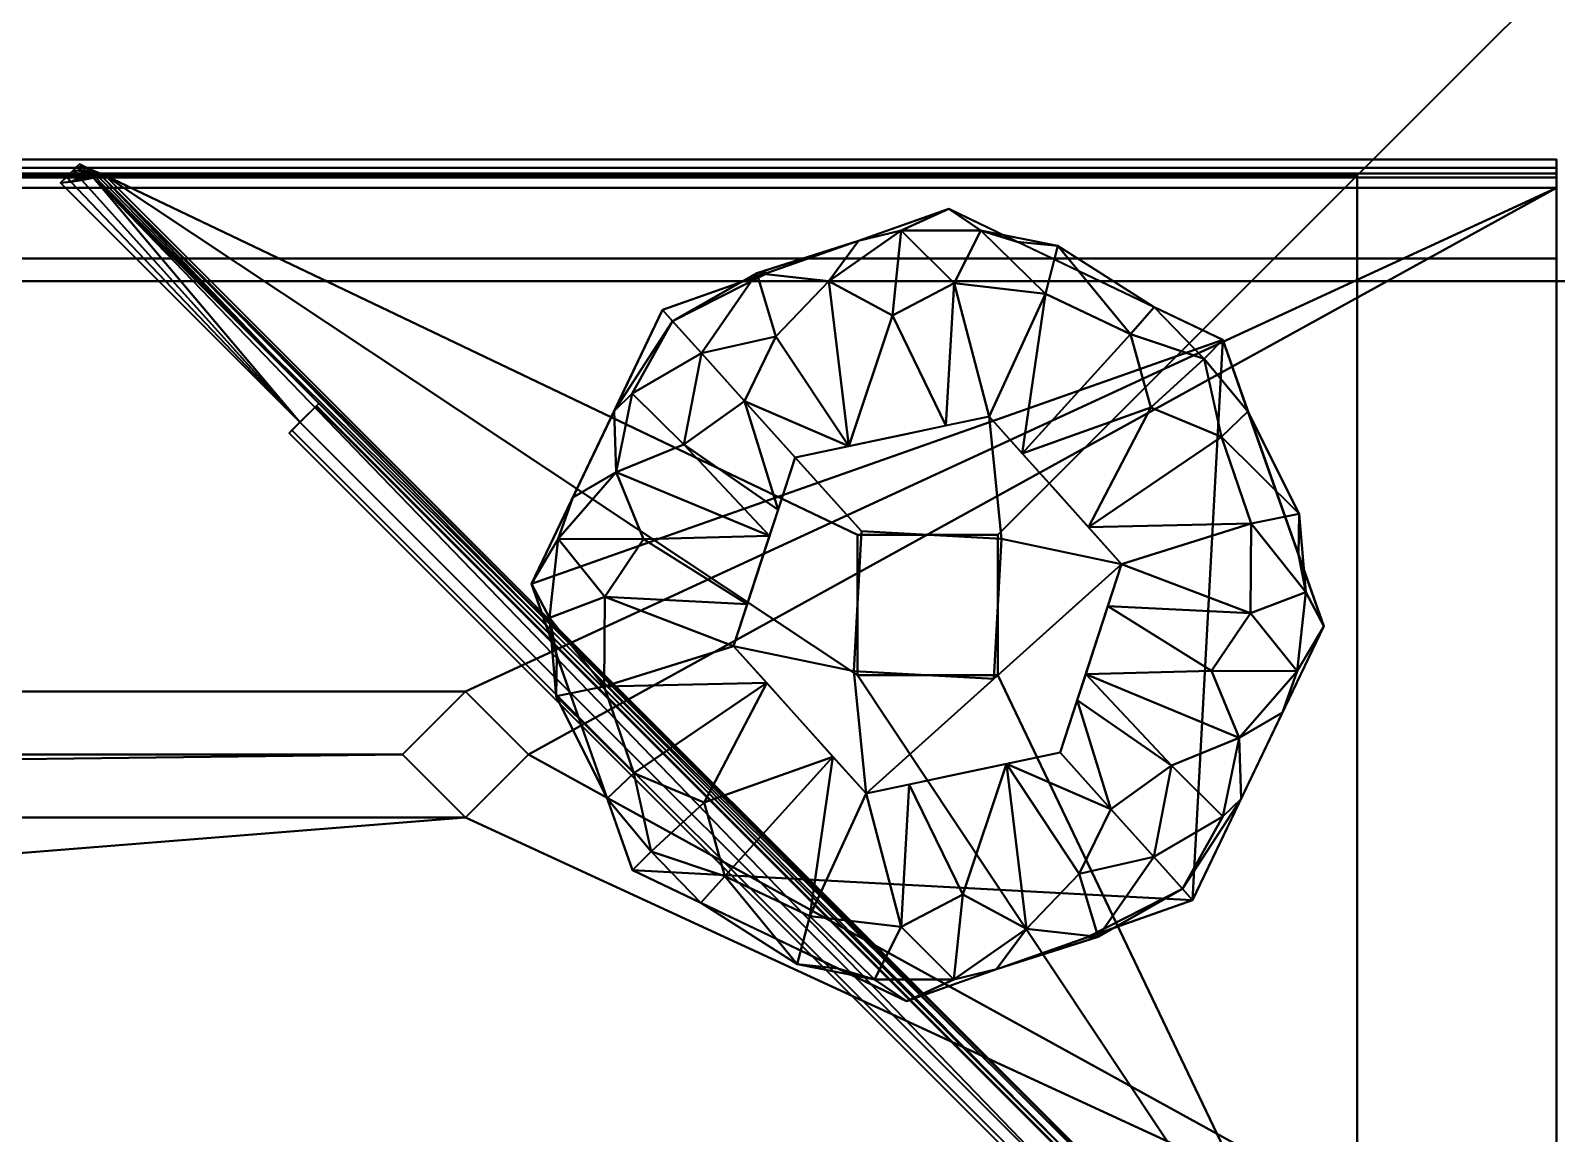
# Model space of a CAD drawing. Header units: millimetres. Extents: x -1250 to 1275, y -353 to 400.
# Drawn here: x 1118.1 to 1195, y 87 to 142.6 of the extents above; entities that cross this region are included whole.
import ezdxf

# ---------------------------------------------------------------- set-up
doc = ezdxf.new("R2010")
doc.units = ezdxf.units.MM
doc.layers.add('I-FURN', color=7, linetype='Continuous', lineweight=40)

# ---------------------------------------------------------------- blocks, each defined once
blk = doc.blocks.new('FamilyGeomCombination_196631-Vista 1')
at = {"layer": 'I-FURN', "color": 33, "true_color": 0xb7a087}
mesh = blk.add_polyface(dxfattribs=at)
corners = [(-310, 400, 1025), (-310, 130, 1025), (1275, 130, 1025), (1275, 400, 1025)]
mesh.append_faces([[corners[k] for k in face] for face in [(2, 3, 0, 1)]], dxfattribs={"color": 33})
mesh = blk.add_polyface(dxfattribs=at)
corners = [(1275, 130, 1000), (-310, 130, 1000), (-310, 375, 1000), (1275, 375, 1000)]
mesh.append_faces([[corners[k] for k in face] for face in [(3, 0, 1, 2)]], dxfattribs={"color": 33})
mesh = blk.add_polyface(dxfattribs=at)
corners = [(1275, 130, 1025), (-310, 130, 1025), (-310, 130, 1000), (1275, 130, 1000)]
mesh.append_faces([[corners[k] for k in face] for face in [(0, 1, 2, 3)]], dxfattribs={"color": 33})
blk = doc.blocks.new('Modulo 3 gavetas - Modulo 3 gavetas-207761-Vista 1')
at = {"layer": 'I-FURN', "color": 7, "true_color": 0xf5f5f3}
mesh = blk.add_polyface(dxfattribs=at)
corners = [(-190, -636.751, 700.389), (190, -636.751, 700.389), (190, -151.423, 700.389), (175, -151.423, 700.389), (175, -621.751, 700.389), (-175, -621.751, 700.389), (-175, -151.423, 700.389), (-190, -151.423, 700.389)]
mesh.append_faces([[corners[k] for k in face] for face in [(4, 1, 2, 3)]], dxfattribs={"vtx0": -1, "color": 7})
mesh.append_faces([[corners[k] for k in face] for face in [(7, 0, 5, 6)]], dxfattribs={"vtx1": -1, "color": 7})
mesh.append_faces([[corners[k] for k in face] for face in [(4, 5, 0, 1)]], dxfattribs={"vtx1": -1, "vtx3": -1, "color": 7})
mesh = blk.add_polyface(dxfattribs=at)
corners = [(-190, -636.751, 20), (-190, -151.423, 20), (-175, -151.423, 20), (-175, -621.751, 20), (175, -621.751, 20), (175, -151.423, 20), (190, -151.423, 20), (190, -636.751, 20)]
mesh.append_faces([[corners[k] for k in face] for face in [(0, 3, 4, 7)]], dxfattribs={"vtx0": -1, "vtx2": -1, "color": 7})
mesh.append_faces([[corners[k] for k in face] for face in [(1, 2, 3, 0)]], dxfattribs={"vtx2": -1, "color": 7})
mesh.append_faces([[corners[k] for k in face] for face in [(4, 5, 6, 7)]], dxfattribs={"vtx3": -1, "color": 7})
mesh = blk.add_polyface(dxfattribs=at)
corners = [(-175, -621.751, 700.389), (-175, -621.751, 20), (-175, -151.423, 20), (-175, -151.423, 700.389)]
mesh.append_faces([[corners[k] for k in face] for face in [(2, 3, 0, 1)]], dxfattribs={"color": 7})
mesh = blk.add_polyface(dxfattribs=at)
corners = [(-174.618, -556.372, 19.372), (-162.548, -568.443, 19.372), (-162.144, -568.039, 20.228), (-162.002, -567.897, 21.237), (-121.145, -608.753, 21.237), (-121.287, -608.895, 20.228), (-121.691, -609.299, 19.372), (-109.621, -621.37, 19.372), (-110.138, -621.418, 19.044), (-110.694, -621.506, 18.801), (-111.278, -621.622, 18.651), (-111.876, -621.751, 18.6), (-175, -558.627, 18.6), (-174.87, -558.029, 18.651), (-174.755, -557.445, 18.801), (-174.667, -556.889, 19.044)]
mesh.append_faces([[corners[k] for k in face] for face in [(5, 2, 3, 4), (12, 10, 11)]], dxfattribs={"vtx0": -1, "color": 7})
mesh.append_faces([[corners[k] for k in face] for face in [(9, 6, 8), (15, 1, 14)]], dxfattribs={"vtx0": -1, "vtx1": -1, "color": 7})
mesh.append_faces([[corners[k] for k in face] for face in [(1, 6, 10), (13, 1, 10)]], dxfattribs={"vtx0": -1, "vtx1": -1, "vtx2": -1, "color": 7})
mesh.append_faces([[corners[k] for k in face] for face in [(6, 1, 2, 5), (10, 12, 13)]], dxfattribs={"vtx0": -1, "vtx2": -1, "color": 7})
mesh.append_faces([[corners[k] for k in face] for face in [(13, 14, 1), (9, 10, 6)]], dxfattribs={"vtx1": -1, "vtx2": -1, "color": 7})
mesh.append_faces([[corners[k] for k in face] for face in [(6, 7, 8), (15, 0, 1)]], dxfattribs={"vtx2": -1, "color": 7})
mesh = blk.add_polyface(dxfattribs=at)
corners = [(-175, -558.627, 20.5), (-111.876, -621.751, 20.5), (-111.54, -621.884, 20.514), (-111.208, -622.02, 20.556), (-110.884, -622.164, 20.624), (-110.571, -622.32, 20.716), (-122.641, -610.249, 20.716), (-122.529, -610.136, 20.955), (-122.489, -610.097, 21.237), (-163.346, -569.24, 21.237), (-163.385, -569.28, 20.955), (-163.498, -569.393, 20.716), (-175.568, -557.322, 20.716), (-175.413, -557.635, 20.624), (-175.269, -557.96, 20.556), (-175.133, -558.292, 20.514)]
mesh.append_faces([[corners[k] for k in face] for face in [(4, 6, 3), (14, 11, 13)]], dxfattribs={"vtx0": -1, "vtx1": -1, "color": 7})
mesh.append_faces([[corners[k] for k in face] for face in [(6, 11, 2), (2, 11, 15)]], dxfattribs={"vtx0": -1, "vtx1": -1, "vtx2": -1, "color": 7})
mesh.append_faces([[corners[k] for k in face] for face in [(11, 14, 15), (6, 2, 3)]], dxfattribs={"vtx0": -1, "vtx2": -1, "color": 7})
mesh.append_faces([[corners[k] for k in face] for face in [(9, 10, 7, 8), (1, 2, 0)]], dxfattribs={"vtx1": -1, "color": 7})
mesh.append_faces([[corners[k] for k in face] for face in [(15, 0, 2)]], dxfattribs={"vtx1": -1, "vtx2": -1, "color": 7})
mesh.append_faces([[corners[k] for k in face] for face in [(10, 11, 6, 7)]], dxfattribs={"vtx1": -1, "vtx3": -1, "color": 7})
mesh.append_faces([[corners[k] for k in face] for face in [(11, 12, 13), (4, 5, 6)]], dxfattribs={"vtx2": -1, "color": 7})
mesh = blk.add_polyface(dxfattribs=at)
corners = [(-175, -621.751, 20.5), (-111.876, -621.751, 20.5), (-175, -558.627, 20.5), (-149.799, -596.55, 20.5), (-149.799, -603.621, 20.5), (-156.87, -603.621, 20.5), (-156.87, -596.55, 20.5)]
mesh.append_faces([[corners[k] for k in face] for face in [(3, 2, 6)]], dxfattribs={"vtx0": -1, "vtx1": -1, "color": 7})
mesh.append_faces([[corners[k] for k in face] for face in [(1, 3, 4), (0, 5, 6, 2)]], dxfattribs={"vtx0": -1, "vtx2": -1, "color": 7})
mesh.append_faces([[corners[k] for k in face] for face in [(1, 2, 3)]], dxfattribs={"vtx1": -1, "vtx2": -1, "color": 7})
mesh.append_faces([[corners[k] for k in face] for face in [(0, 1, 4, 5)]], dxfattribs={"vtx1": -1, "vtx3": -1, "color": 7})
mesh = blk.add_polyface(dxfattribs=at)
corners = [(-111.876, -621.751, 18.6), (-175, -621.751, 18.6), (-175, -558.627, 18.6), (-156.87, -603.621, 18.6), (-149.799, -603.621, 18.6), (-149.799, -596.55, 18.6), (-156.87, -596.55, 18.6)]
mesh.append_faces([[corners[k] for k in face] for face in [(6, 2, 5)]], dxfattribs={"vtx0": -1, "vtx1": -1, "color": 7})
mesh.append_faces([[corners[k] for k in face] for face in [(5, 2, 0), (4, 0, 1, 3)]], dxfattribs={"vtx0": -1, "vtx2": -1, "color": 7})
mesh.append_faces([[corners[k] for k in face] for face in [(4, 5, 0)]], dxfattribs={"vtx1": -1, "vtx2": -1, "color": 7})
mesh.append_faces([[corners[k] for k in face] for face in [(6, 3, 1, 2)]], dxfattribs={"vtx1": -1, "vtx3": -1, "color": 7})
mesh = blk.add_polyface(dxfattribs=at)
corners = [(-175, -621.751, 18.6), (-175, -621.751, 20.5), (-175, -558.627, 20.5), (-175, -558.627, 20.025), (-175, -558.627, 19.55), (-175, -558.627, 18.6)]
mesh.append_faces([[corners[k] for k in face] for face in [(0, 1, 4, 5)]], dxfattribs={"vtx1": -1, "color": 7})
mesh.append_faces([[corners[k] for k in face] for face in [(1, 2, 3, 4)]], dxfattribs={"vtx3": -1, "color": 7})
mesh = blk.add_polyface(dxfattribs=at)
corners = [(-185.041, -563.987, 700.389), (-185.041, -621.114, 700.389), (187.559, -621.114, 700.389), (187.559, -563.987, 700.389), (133.959, -589.375, 700.389), (137.134, -592.55, 700.389), (133.959, -595.725, 700.389), (130.784, -592.55, 700.389), (-130.041, -589.375, 700.389), (-126.866, -592.55, 700.389), (-130.041, -595.725, 700.389), (-133.216, -592.55, 700.389)]
mesh.append_faces([[corners[k] for k in face] for face in [(0, 8, 3), (5, 3, 4)]], dxfattribs={"vtx0": -1, "vtx1": -1, "color": 7})
mesh.append_faces([[corners[k] for k in face] for face in [(1, 10, 11, 0)]], dxfattribs={"vtx0": -1, "vtx2": -1, "color": 7})
mesh.append_faces([[corners[k] for k in face] for face in [(10, 1, 2, 6)]], dxfattribs={"vtx0": -1, "vtx2": -1, "vtx3": -1, "color": 7})
mesh.append_faces([[corners[k] for k in face] for face in [(11, 8, 0), (7, 4, 9)]], dxfattribs={"vtx1": -1, "vtx2": -1, "color": 7})
mesh.append_faces([[corners[k] for k in face] for face in [(8, 9, 4, 3)]], dxfattribs={"vtx1": -1, "vtx2": -1, "vtx3": -1, "color": 7})
mesh.append_faces([[corners[k] for k in face] for face in [(6, 7, 9, 10), (5, 6, 2, 3)]], dxfattribs={"vtx1": -1, "vtx3": -1, "color": 7})
mesh = blk.add_polyface(dxfattribs=at)
corners = [(187.559, -621.114, 699.689), (-185.041, -621.114, 699.689), (-185.041, -563.987, 699.689), (187.559, -563.987, 699.689), (133.959, -595.725, 699.689), (137.134, -592.55, 699.689), (133.959, -589.375, 699.689), (130.784, -592.55, 699.689), (-130.041, -595.725, 699.689), (-126.866, -592.55, 699.689), (-130.041, -589.375, 699.689), (-133.216, -592.55, 699.689)]
mesh.append_faces([[corners[k] for k in face] for face in [(8, 1, 11)]], dxfattribs={"vtx0": -1, "vtx1": -1, "color": 7})
mesh.append_faces([[corners[k] for k in face] for face in [(2, 10, 11, 1), (9, 7, 4, 8), (0, 4, 5)]], dxfattribs={"vtx0": -1, "vtx2": -1, "color": 7})
mesh.append_faces([[corners[k] for k in face] for face in [(10, 2, 3, 6)]], dxfattribs={"vtx0": -1, "vtx2": -1, "vtx3": -1, "color": 7})
mesh.append_faces([[corners[k] for k in face] for face in [(0, 1, 8, 4)]], dxfattribs={"vtx1": -1, "vtx2": -1, "vtx3": -1, "color": 7})
mesh.append_faces([[corners[k] for k in face] for face in [(9, 10, 6, 7), (5, 6, 3, 0)]], dxfattribs={"vtx1": -1, "vtx3": -1, "color": 7})
mesh = blk.add_polyface(dxfattribs=at)
corners = [(-185.041, -563.987, 699.689), (-185.041, -621.114, 699.689), (-185.041, -621.114, 700.389), (-185.041, -563.987, 700.389), (-185.041, -563.987, 700.214), (-185.041, -563.987, 700.039), (-185.041, -563.987, 699.864)]
mesh.append_faces([[corners[k] for k in face] for face in [(1, 5, 6, 0)]], dxfattribs={"vtx0": -1, "color": 7})
mesh.append_faces([[corners[k] for k in face] for face in [(2, 5, 1)]], dxfattribs={"vtx0": -1, "vtx1": -1, "color": 7})
mesh.append_faces([[corners[k] for k in face] for face in [(2, 3, 4, 5)]], dxfattribs={"vtx3": -1, "color": 7})
mesh = blk.add_polyface(dxfattribs=at)
corners = [(-162.002, -567.897, 29.912), (-163.346, -569.24, 29.912), (-122.489, -610.097, 29.912), (-121.145, -608.753, 29.912)]
mesh.append_faces([[corners[k] for k in face] for face in [(2, 3, 0, 1)]], dxfattribs={"color": 7})
mesh = blk.add_polyface(dxfattribs=at)
corners = [(-162.002, -567.897, 29.912), (-121.145, -608.753, 29.912), (-121.145, -608.753, 21.237), (-162.002, -567.897, 21.237)]
mesh.append_faces([[corners[k] for k in face] for face in [(0, 1, 2, 3)]], dxfattribs={"color": 7})
mesh = blk.add_polyface(dxfattribs=at)
corners = [(-122.489, -610.097, 21.237), (-122.489, -610.097, 29.912), (-163.346, -569.24, 29.912), (-163.346, -569.24, 21.237)]
mesh.append_faces([[corners[k] for k in face] for face in [(0, 1, 2, 3)]], dxfattribs={"color": 7})
at = {"layer": 'I-FURN', "color": 250, "true_color": 0x191919}
mesh = blk.add_polyface(dxfattribs=at)
corners = [(-139.97, -614.965), (-154.406, -620.057), (-168.214, -613.45), (-173.306, -599.014), (-166.698, -585.206), (-152.263, -580.114), (-138.455, -586.721), (-133.363, -601.157)]
mesh.append_faces([[corners[k] for k in face] for face in [(4, 2, 3)]], dxfattribs={"vtx0": -1, "color": 250})
mesh.append_faces([[corners[k] for k in face] for face in [(5, 6, 4)]], dxfattribs={"vtx1": -1, "color": 250})
mesh.append_faces([[corners[k] for k in face] for face in [(6, 7, 2, 4)]], dxfattribs={"vtx1": -1, "vtx2": -1, "vtx3": -1, "color": 250})
mesh.append_faces([[corners[k] for k in face] for face in [(0, 1, 2, 7)]], dxfattribs={"vtx2": -1, "color": 250})
mesh = blk.add_polyface(dxfattribs=at)
corners = [(-166.698, -585.206), (-166.19, -585.772, 3.827), (-164.741, -587.385, 7.071), (-162.574, -589.799, 9.239), (-160.016, -592.646, 10), (-150.232, -590.579, 10), (-143.55, -598.018, 10), (-146.652, -607.525, 10), (-144.095, -610.372, 9.239), (-141.927, -612.786, 7.071), (-140.479, -614.399, 3.827), (-139.97, -614.965), (-133.363, -601.157), (-138.455, -586.721), (-152.263, -580.114), (-154.591, -591.5, 10), (-144.932, -602.254, 10), (-161.362, -583.324), (-137.528, -609.86), (-157.304, -592.073, 10), (-145.792, -604.889, 10), (-158.318, -583.758, 7.071), (-160.983, -586.54, 8.315), (-137.634, -606.788, 7.071), (-138.441, -610.745, 5.556), (-151.999, -583.861, 7.783), (-145.359, -583.418), (-146.891, -594.299, 10), (-143.103, -586.42, 7.071), (-138.517, -591.608, 7.071), (-137.06, -600.493, 7.783), (-135.909, -593.939), (-161.937, -583.353, 4.723), (-141.036, -608.18, 8.814), (-156.812, -581.719), (-154.661, -581.209, 4.514), (-150.651, -581.203, 4.206), (-147.394, -584.396, 7.354), (-148.811, -581.766), (-146.76, -581.97, 3.748), (-135.445, -605.509), (-134.708, -603.424, 4.514), (-134.273, -599.438, 4.206), (-137.028, -595.98, 7.318), (-134.636, -597.548), (-134.608, -595.484, 3.717), (-152.412, -591.039, 10), (-155.102, -585.493, 8.827), (-141.907, -585.07), (-148.562, -592.439, 10), (-142.075, -590.132, 8.644), (-139.396, -587.666, 4.986), (-137.182, -590.33), (-145.221, -596.159, 10), (-139.015, -603.405, 8.827), (-145.362, -603.571, 10), (-144.241, -600.136, 10)]
mesh.append_faces([[corners[k] for k in face] for face in [(2, 32, 1), (6, 43, 53)]], dxfattribs={"vtx0": -1, "vtx1": -1, "color": 250})
mesh.append_faces([[corners[k] for k in face] for face in [(20, 8, 33), (19, 47, 21), (36, 25, 37), (44, 45, 42), (22, 3, 19), (24, 23, 33), (6, 30, 43), (33, 23, 55), (32, 17, 1), (23, 24, 18), (21, 32, 22), (22, 19, 21), (24, 10, 18), (21, 47, 35), (42, 30, 41), (25, 36, 35), (50, 29, 51), (42, 41, 12), (50, 53, 29), (41, 23, 40), (52, 51, 29), (2, 22, 32), (36, 14, 35), (9, 24, 33), (23, 54, 55), (21, 34, 32), (25, 35, 47), (35, 34, 21), (37, 28, 39), (36, 39, 38), (37, 49, 28), (37, 39, 36), (23, 41, 54), (30, 42, 43), (43, 42, 45), (30, 56, 54), (43, 45, 29), (37, 25, 5), (25, 47, 46), (28, 48, 39), (28, 49, 50), (28, 50, 51), (29, 53, 43), (28, 51, 48), (52, 29, 45), (30, 54, 41)]], dxfattribs={"vtx0": -1, "vtx1": -1, "vtx2": -1, "color": 250})
mesh.append_faces([[corners[k] for k in face] for face in [(32, 34, 17), (33, 55, 20), (37, 5, 49), (23, 18, 40), (42, 12, 44), (30, 6, 56)]], dxfattribs={"vtx0": -1, "vtx2": -1, "color": 250})
mesh.append_faces([[corners[k] for k in face] for face in [(47, 19, 15, 46), (50, 49, 27, 53), (45, 44, 31, 52)]], dxfattribs={"vtx0": -1, "vtx3": -1, "color": 250})
mesh.append_faces([[corners[k] for k in face] for face in [(11, 18, 10)]], dxfattribs={"vtx1": -1, "color": 250})
mesh.append_faces([[corners[k] for k in face] for face in [(46, 5, 25), (9, 10, 24), (2, 3, 22), (8, 9, 33), (14, 34, 35), (13, 48, 51), (26, 38, 39, 48), (38, 14, 36), (40, 12, 41), (52, 13, 51), (16, 55, 54, 56)]], dxfattribs={"vtx1": -1, "vtx2": -1, "color": 250})
mesh.append_faces([[corners[k] for k in face] for face in [(3, 4, 19), (20, 7, 8), (17, 0, 1)]], dxfattribs={"vtx2": -1, "color": 250})
mesh = blk.add_polyface(dxfattribs=at)
corners = [(-146.652, -607.525, 10), (-156.436, -609.592, 10), (-163.118, -602.153, 10), (-160.016, -592.646, 10), (-162.574, -589.799, 9.239), (-164.741, -587.385, 7.071), (-166.19, -585.772, 3.827), (-166.698, -585.206), (-173.306, -599.014), (-168.214, -613.45), (-154.406, -620.057), (-139.97, -614.965), (-140.479, -614.399, 3.827), (-141.927, -612.786, 7.071), (-144.095, -610.372, 9.239), (-152.078, -608.671, 10), (-161.736, -597.918, 10), (-145.307, -616.847), (-169.141, -590.311), (-149.365, -608.098, 10), (-160.876, -595.282, 10), (-148.35, -616.413, 7.071), (-145.685, -613.631, 8.315), (-169.035, -593.383, 7.071), (-168.227, -589.426, 5.556), (-154.67, -616.31, 7.783), (-161.31, -616.753), (-159.777, -605.872, 10), (-163.565, -613.751, 7.071), (-168.151, -608.563, 7.071), (-169.608, -599.678, 7.783), (-170.76, -606.232), (-144.731, -616.818, 4.723), (-165.633, -591.991, 8.814), (-149.856, -618.452), (-152.008, -618.962, 4.514), (-156.017, -618.968, 4.206), (-159.274, -615.775, 7.354), (-157.858, -618.405), (-159.908, -618.201, 3.748), (-171.223, -594.662), (-171.961, -596.747, 4.514), (-172.396, -600.733, 4.206), (-169.64, -604.191, 7.318), (-172.033, -602.623), (-172.061, -604.687, 3.717), (-154.257, -609.132, 10), (-151.566, -614.678, 8.827), (-164.762, -615.102), (-158.107, -607.732, 10), (-164.594, -610.04, 8.644), (-167.272, -612.505, 4.986), (-169.487, -609.841), (-161.448, -604.012, 10), (-167.654, -596.766, 8.827), (-161.306, -596.6, 10), (-162.427, -600.035, 10)]
mesh.append_faces([[corners[k] for k in face] for face in [(2, 43, 53)]], dxfattribs={"vtx0": -1, "vtx1": -1, "color": 250})
mesh.append_faces([[corners[k] for k in face] for face in [(2, 30, 43), (19, 47, 21), (36, 25, 37), (44, 45, 42), (20, 4, 33), (21, 22, 19), (24, 23, 33), (22, 14, 19), (33, 23, 55), (32, 17, 12), (23, 24, 18), (21, 32, 22), (24, 6, 18), (42, 30, 41), (25, 36, 35), (28, 48, 39), (21, 47, 35), (42, 41, 8), (50, 53, 29), (41, 23, 40), (52, 51, 29), (13, 22, 32), (36, 10, 35), (5, 24, 33), (23, 54, 55), (21, 34, 32), (25, 35, 47), (35, 34, 21), (37, 28, 39), (36, 39, 38), (37, 49, 28), (37, 39, 36), (23, 41, 54), (30, 42, 43), (43, 42, 45), (30, 56, 54), (43, 45, 29), (37, 25, 1), (25, 47, 46), (28, 50, 51), (28, 49, 50), (51, 48, 28), (29, 53, 43), (51, 50, 29), (52, 29, 45), (30, 54, 41)]], dxfattribs={"vtx0": -1, "vtx1": -1, "vtx2": -1, "color": 250})
mesh.append_faces([[corners[k] for k in face] for face in [(32, 34, 17), (33, 55, 20), (23, 18, 40), (42, 8, 44), (30, 2, 56)]], dxfattribs={"vtx0": -1, "vtx2": -1, "color": 250})
mesh.append_faces([[corners[k] for k in face] for face in [(47, 19, 15, 46), (50, 49, 27, 53), (45, 44, 31, 52)]], dxfattribs={"vtx0": -1, "vtx3": -1, "color": 250})
mesh.append_faces([[corners[k] for k in face] for face in [(7, 18, 6)]], dxfattribs={"vtx1": -1, "color": 250})
mesh.append_faces([[corners[k] for k in face] for face in [(13, 14, 22), (46, 1, 25), (12, 13, 32), (5, 6, 24), (4, 5, 33), (9, 48, 51), (10, 34, 35), (1, 49, 37), (26, 38, 39, 48), (38, 10, 36), (40, 8, 41), (52, 9, 51), (16, 55, 54, 56)]], dxfattribs={"vtx1": -1, "vtx2": -1, "color": 250})
mesh.append_faces([[corners[k] for k in face] for face in [(14, 0, 19), (17, 11, 12), (20, 3, 4)]], dxfattribs={"vtx2": -1, "color": 250})
at = {"layer": 'I-FURN', "color": 7, "true_color": 0xf5f5f3}
mesh = blk.add_polyface(dxfattribs=at)
corners = [(-130.041, -595.725, 700.389), (-130.041, -595.725, 700.214), (-130.041, -595.725, 700.039), (-130.041, -595.725, 699.864), (-130.041, -595.725, 699.689), (-133.216, -592.55, 699.689), (-130.041, -589.375, 699.689), (-130.041, -589.375, 699.864), (-130.041, -589.375, 700.039), (-130.041, -589.375, 700.214), (-130.041, -589.375, 700.389), (-133.216, -592.55, 700.389)]
mesh.append_faces([[corners[k] for k in face] for face in [(1, 11, 0)]], dxfattribs={"vtx0": -1, "color": 7})
mesh.append_faces([[corners[k] for k in face] for face in [(5, 8, 11), (2, 5, 11, 1)]], dxfattribs={"vtx0": -1, "vtx1": -1, "vtx2": -1, "color": 7})
mesh.append_faces([[corners[k] for k in face] for face in [(7, 8, 5, 6)]], dxfattribs={"vtx1": -1, "color": 7})
mesh.append_faces([[corners[k] for k in face] for face in [(9, 10, 11, 8), (3, 4, 5, 2)]], dxfattribs={"vtx2": -1, "color": 7})
mesh = blk.add_polyface(dxfattribs=at)
corners = [(-130.041, -589.375, 699.689), (-126.866, -592.55, 699.689), (-130.041, -595.725, 699.689), (-130.041, -595.725, 699.864), (-130.041, -595.725, 700.039), (-130.041, -595.725, 700.214), (-130.041, -595.725, 700.389), (-126.866, -592.55, 700.389), (-130.041, -589.375, 700.389), (-130.041, -589.375, 700.214), (-130.041, -589.375, 700.039), (-130.041, -589.375, 699.864)]
mesh.append_faces([[corners[k] for k in face] for face in [(1, 7, 10)]], dxfattribs={"vtx0": -1, "vtx1": -1, "vtx2": -1, "color": 7})
mesh.append_faces([[corners[k] for k in face] for face in [(4, 5, 7, 1)]], dxfattribs={"vtx1": -1, "vtx2": -1, "vtx3": -1, "color": 7})
mesh.append_faces([[corners[k] for k in face] for face in [(5, 6, 7), (11, 0, 1, 10)]], dxfattribs={"vtx2": -1, "color": 7})
mesh.append_faces([[corners[k] for k in face] for face in [(1, 2, 3, 4), (7, 8, 9, 10)]], dxfattribs={"vtx3": -1, "color": 7})
at = {"layer": 'I-FURN', "color": 250, "true_color": 0x191919}
mesh = blk.add_polyface(dxfattribs=at)
corners = [(-160.016, -592.646, 10), (-163.118, -602.153, 10), (-156.436, -609.592, 10), (-146.652, -607.525, 10), (-143.55, -598.018, 10), (-150.232, -590.579, 10), (-156.675, -596.366, 10), (-149.614, -596.744, 10), (-149.993, -603.805, 10), (-157.054, -603.427, 10)]
mesh.append_faces([[corners[k] for k in face] for face in [(7, 5, 6)]], dxfattribs={"vtx0": -1, "vtx1": -1, "color": 250})
mesh.append_faces([[corners[k] for k in face] for face in [(8, 3, 4, 7), (1, 9, 6)]], dxfattribs={"vtx0": -1, "vtx2": -1, "color": 250})
mesh.append_faces([[corners[k] for k in face] for face in [(1, 2, 9), (0, 1, 6, 5), (4, 5, 7)]], dxfattribs={"vtx1": -1, "vtx2": -1, "color": 250})
mesh.append_faces([[corners[k] for k in face] for face in [(8, 9, 2, 3)]], dxfattribs={"vtx1": -1, "vtx3": -1, "color": 250})
mesh = blk.add_polyface(dxfattribs=at)
corners = [(-156.675, -596.366, 10), (-157.054, -603.427, 10), (-149.993, -603.805, 10), (-149.993, -603.805, 16.25), (-149.993, -603.805, 22.5), (-149.993, -603.805, 28.75), (-149.993, -603.805, 35), (-157.054, -603.427, 35), (-156.675, -596.366, 35), (-156.675, -596.366, 28.75), (-156.675, -596.366, 22.5), (-156.675, -596.366, 16.25)]
mesh.append_faces([[corners[k] for k in face] for face in [(1, 10, 11, 0)]], dxfattribs={"vtx0": -1, "color": 250})
mesh.append_faces([[corners[k] for k in face] for face in [(7, 10, 1)]], dxfattribs={"vtx0": -1, "vtx1": -1, "vtx2": -1, "color": 250})
mesh.append_faces([[corners[k] for k in face] for face in [(7, 1, 4, 5)]], dxfattribs={"vtx0": -1, "vtx1": -1, "vtx3": -1, "color": 250})
mesh.append_faces([[corners[k] for k in face] for face in [(6, 7, 5)]], dxfattribs={"vtx1": -1, "color": 250})
mesh.append_faces([[corners[k] for k in face] for face in [(7, 8, 9, 10), (1, 2, 3, 4)]], dxfattribs={"vtx3": -1, "color": 250})
mesh = blk.add_polyface(dxfattribs=at)
corners = [(-149.993, -603.805, 35), (-149.614, -596.744, 35), (-156.675, -596.366, 35), (-157.054, -603.427, 35)]
mesh.append_faces([[corners[k] for k in face] for face in [(3, 0, 1, 2)]], dxfattribs={"color": 250})
at = {"layer": 'I-FURN', "color": 7, "true_color": 0xf5f5f3}
mesh = blk.add_polyface(dxfattribs=at)
corners = [(-156.87, -603.621, 20.5), (-156.87, -603.621, 20.025), (-156.87, -603.621, 19.55), (-156.87, -603.621, 19.075), (-156.87, -603.621, 18.6), (-156.87, -596.55, 18.6), (-149.799, -596.55, 18.6), (-149.799, -596.55, 19.075), (-149.799, -596.55, 19.55), (-149.799, -596.55, 20.025), (-149.799, -596.55, 20.5), (-156.87, -596.55, 20.5)]
mesh.append_faces([[corners[k] for k in face] for face in [(1, 11, 0)]], dxfattribs={"vtx0": -1, "color": 7})
mesh.append_faces([[corners[k] for k in face] for face in [(5, 8, 11), (2, 5, 11, 1)]], dxfattribs={"vtx0": -1, "vtx1": -1, "vtx2": -1, "color": 7})
mesh.append_faces([[corners[k] for k in face] for face in [(7, 8, 5, 6)]], dxfattribs={"vtx1": -1, "color": 7})
mesh.append_faces([[corners[k] for k in face] for face in [(9, 10, 11, 8), (3, 4, 5, 2)]], dxfattribs={"vtx2": -1, "color": 7})
mesh = blk.add_polyface(dxfattribs=at)
corners = [(-149.799, -596.55, 18.6), (-149.799, -603.621, 18.6), (-156.87, -603.621, 18.6), (-156.87, -603.621, 19.075), (-156.87, -603.621, 19.55), (-156.87, -603.621, 20.025), (-156.87, -603.621, 20.5), (-149.799, -603.621, 20.5), (-149.799, -596.55, 20.5), (-149.799, -596.55, 20.025), (-149.799, -596.55, 19.55), (-149.799, -596.55, 19.075)]
mesh.append_faces([[corners[k] for k in face] for face in [(1, 7, 10)]], dxfattribs={"vtx0": -1, "vtx1": -1, "vtx2": -1, "color": 7})
mesh.append_faces([[corners[k] for k in face] for face in [(4, 5, 7, 1)]], dxfattribs={"vtx1": -1, "vtx2": -1, "vtx3": -1, "color": 7})
mesh.append_faces([[corners[k] for k in face] for face in [(5, 6, 7), (11, 0, 1, 10)]], dxfattribs={"vtx2": -1, "color": 7})
mesh.append_faces([[corners[k] for k in face] for face in [(1, 2, 3, 4), (7, 8, 9, 10)]], dxfattribs={"vtx3": -1, "color": 7})
at = {"layer": 'I-FURN', "color": 250, "true_color": 0x191919}
mesh = blk.add_polyface(dxfattribs=at)
corners = [(-149.993, -603.805, 35), (-149.993, -603.805, 28.75), (-149.993, -603.805, 22.5), (-149.993, -603.805, 16.25), (-149.993, -603.805, 10), (-149.614, -596.744, 10), (-156.675, -596.366, 10), (-156.675, -596.366, 16.25), (-156.675, -596.366, 22.5), (-156.675, -596.366, 28.75), (-156.675, -596.366, 35), (-149.614, -596.744, 35)]
mesh.append_faces([[corners[k] for k in face] for face in [(8, 11, 5)]], dxfattribs={"vtx0": -1, "vtx1": -1, "vtx2": -1, "color": 250})
mesh.append_faces([[corners[k] for k in face] for face in [(11, 1, 2, 5)]], dxfattribs={"vtx0": -1, "vtx2": -1, "vtx3": -1, "color": 250})
mesh.append_faces([[corners[k] for k in face] for face in [(3, 4, 5, 2), (11, 0, 1), (9, 10, 11, 8)]], dxfattribs={"vtx2": -1, "color": 250})
mesh.append_faces([[corners[k] for k in face] for face in [(5, 6, 7, 8)]], dxfattribs={"vtx3": -1, "color": 250})
at = {"layer": 'I-FURN', "color": 7, "true_color": 0xf5f5f3}
mesh = blk.add_polyface(dxfattribs=at)
corners = [(-122.489, -610.097, 21.237), (-122.529, -610.136, 20.955), (-122.641, -610.249, 20.716), (-121.691, -609.299, 19.372), (-121.287, -608.895, 20.228), (-121.145, -608.753, 21.237)]
mesh.append_faces([[corners[k] for k in face] for face in [(4, 1, 2, 3)]], dxfattribs={"vtx0": -1, "color": 7})
mesh.append_faces([[corners[k] for k in face] for face in [(0, 1, 4, 5)]], dxfattribs={"vtx1": -1, "color": 7})
mesh = blk.add_polyface(dxfattribs=at)
corners = [(-122.641, -610.249, 20.716), (-110.571, -622.32, 20.716), (-109.621, -621.37, 19.372), (-121.691, -609.299, 19.372)]
mesh.append_faces([[corners[k] for k in face] for face in [(2, 3, 0, 1)]], dxfattribs={"color": 7})
mesh = blk.add_polyface(dxfattribs=at)
corners = [(-121.145, -608.753, 21.237), (-121.145, -608.753, 29.912), (-122.489, -610.097, 29.912), (-122.489, -610.097, 21.237)]
mesh.append_faces([[corners[k] for k in face] for face in [(3, 0, 1, 2)]], dxfattribs={"color": 7})
mesh = blk.add_polyface(dxfattribs=at)
corners = [(-185.041, -617.55, 690.389), (-185.041, -617.55, 689.689), (-185.041, -621.114, 689.689), (-185.041, -621.114, 689.864), (-185.041, -621.114, 690.039), (-185.041, -621.114, 690.214), (-185.041, -621.114, 690.389)]
mesh.append_faces([[corners[k] for k in face] for face in [(1, 4, 0)]], dxfattribs={"vtx0": -1, "vtx1": -1, "color": 7})
mesh.append_faces([[corners[k] for k in face] for face in [(3, 4, 1, 2)]], dxfattribs={"vtx1": -1, "color": 7})
mesh.append_faces([[corners[k] for k in face] for face in [(5, 6, 0, 4)]], dxfattribs={"vtx2": -1, "color": 7})
mesh = blk.add_polyface(dxfattribs=at)
corners = [(-185.041, -617.55, 689.689), (187.559, -617.55, 689.689), (187.559, -621.114, 689.689), (-185.041, -621.114, 689.689)]
mesh.append_faces([[corners[k] for k in face] for face in [(3, 0, 1, 2)]], dxfattribs={"color": 7})
mesh = blk.add_polyface(dxfattribs=at)
corners = [(187.559, -621.114, 690.389), (187.559, -617.55, 690.389), (-185.041, -617.55, 690.389), (-185.041, -621.114, 690.389)]
mesh.append_faces([[corners[k] for k in face] for face in [(1, 2, 3, 0)]], dxfattribs={"color": 7})
mesh = blk.add_polyface(dxfattribs=at)
corners = [(187.559, -617.55, 690.389), (187.559, -617.55, 689.689), (-185.041, -617.55, 689.689), (-185.041, -617.55, 690.389)]
mesh.append_faces([[corners[k] for k in face] for face in [(2, 3, 0, 1)]], dxfattribs={"color": 7})
mesh = blk.add_polyface(dxfattribs=at)
corners = [(-185.041, -622.55, 698.953), (-185.041, -622.13, 699.968), (-185.041, -621.114, 700.389), (-185.041, -621.114, 699.689), (-185.041, -621.635, 699.473), (-185.041, -621.85, 698.953)]
mesh.append_faces([[corners[k] for k in face] for face in [(2, 3, 4, 1)]], dxfattribs={"vtx2": -1, "color": 7})
mesh.append_faces([[corners[k] for k in face] for face in [(4, 5, 0, 1)]], dxfattribs={"vtx3": -1, "color": 7})
mesh = blk.add_polyface(dxfattribs=at)
corners = [(-185.041, -621.114, 700.389), (-185.041, -622.13, 699.968), (-185.041, -622.55, 698.953), (187.559, -622.55, 698.953), (187.559, -622.13, 699.968), (187.559, -621.114, 700.389)]
mesh.append_faces([[corners[k] for k in face] for face in [(3, 4, 1, 2)]], dxfattribs={"vtx1": -1, "color": 7})
mesh.append_faces([[corners[k] for k in face] for face in [(5, 0, 1, 4)]], dxfattribs={"vtx2": -1, "color": 7})
mesh = blk.add_polyface(dxfattribs=at)
corners = [(187.559, -621.114, 699.689), (187.559, -621.635, 699.473), (187.559, -621.85, 698.953), (-185.041, -621.85, 698.953), (-185.041, -621.635, 699.473), (-185.041, -621.114, 699.689)]
mesh.append_faces([[corners[k] for k in face] for face in [(4, 1, 2, 3)]], dxfattribs={"vtx0": -1, "color": 7})
mesh.append_faces([[corners[k] for k in face] for face in [(4, 5, 0, 1)]], dxfattribs={"vtx3": -1, "color": 7})
mesh = blk.add_polyface(dxfattribs=at)
corners = [(-185.041, -621.114, 689.689), (-185.041, -622.13, 690.11), (-185.041, -622.55, 691.126), (-185.041, -622.375, 691.126), (-185.041, -622.2, 691.126), (-185.041, -622.025, 691.126), (-185.041, -621.85, 691.126), (-185.041, -621.635, 690.605), (-185.041, -621.114, 690.389), (-185.041, -621.114, 690.214), (-185.041, -621.114, 690.039), (-185.041, -621.114, 689.864)]
mesh.append_faces([[corners[k] for k in face] for face in [(4, 7, 1, 3)]], dxfattribs={"vtx0": -1, "vtx1": -1, "vtx2": -1, "color": 7})
mesh.append_faces([[corners[k] for k in face] for face in [(2, 3, 1), (0, 1, 11)]], dxfattribs={"vtx1": -1, "color": 7})
mesh.append_faces([[corners[k] for k in face] for face in [(10, 11, 1, 7)]], dxfattribs={"vtx1": -1, "vtx2": -1, "vtx3": -1, "color": 7})
mesh.append_faces([[corners[k] for k in face] for face in [(5, 6, 7, 4)]], dxfattribs={"vtx2": -1, "color": 7})
mesh.append_faces([[corners[k] for k in face] for face in [(7, 8, 9, 10)]], dxfattribs={"vtx3": -1, "color": 7})
mesh = blk.add_polyface(dxfattribs=at)
corners = [(-185.041, -622.55, 691.126), (-185.041, -622.13, 690.11), (-185.041, -621.114, 689.689), (187.559, -621.114, 689.689), (187.559, -622.13, 690.11), (187.559, -622.55, 691.126)]
mesh.append_faces([[corners[k] for k in face] for face in [(3, 4, 1, 2)]], dxfattribs={"vtx1": -1, "color": 7})
mesh.append_faces([[corners[k] for k in face] for face in [(5, 0, 1, 4)]], dxfattribs={"vtx2": -1, "color": 7})
mesh = blk.add_polyface(dxfattribs=at)
corners = [(187.559, -621.85, 691.126), (187.559, -621.635, 690.605), (187.559, -621.114, 690.389), (-185.041, -621.114, 690.389), (-185.041, -621.635, 690.605), (-185.041, -621.85, 691.126)]
mesh.append_faces([[corners[k] for k in face] for face in [(4, 1, 2, 3)]], dxfattribs={"vtx0": -1, "color": 7})
mesh.append_faces([[corners[k] for k in face] for face in [(4, 5, 0, 1)]], dxfattribs={"vtx3": -1, "color": 7})
mesh = blk.add_polyface(dxfattribs=at)
corners = [(-110.571, -622.32, 20.716), (-110.884, -622.164, 20.624), (-111.208, -622.02, 20.556), (-111.54, -621.884, 20.514), (-111.876, -621.751, 20.5), (-111.876, -621.751, 19.55), (-111.876, -621.751, 19.075), (-111.876, -621.751, 18.6), (-111.278, -621.622, 18.651), (-110.694, -621.506, 18.801), (-110.138, -621.418, 19.044), (-109.621, -621.37, 19.372), (-109.933, -621.682, 19.814), (-110.252, -622.001, 20.265), (-111.254, -621.832, 19.976), (-110.569, -621.615, 19.328), (-110.412, -622.16, 20.49), (-110.779, -621.956, 20.198), (-110.564, -621.784, 19.805), (-111.182, -621.728, 19.479), (-111.201, -621.661, 19.076), (-111.876, -621.751, 20.025), (-110.093, -621.841, 20.039)]
mesh.append_faces([[corners[k] for k in face] for face in [(12, 10, 11)]], dxfattribs={"vtx0": -1, "color": 7})
mesh.append_faces([[corners[k] for k in face] for face in [(16, 17, 13)]], dxfattribs={"vtx0": -1, "vtx1": -1, "color": 7})
mesh.append_faces([[corners[k] for k in face] for face in [(19, 15, 18), (18, 17, 14), (12, 15, 10), (17, 18, 13), (20, 15, 19), (2, 14, 17), (21, 14, 3), (18, 14, 19), (20, 19, 6), (18, 15, 12), (1, 17, 16), (5, 19, 14), (15, 20, 9), (20, 6, 8)]], dxfattribs={"vtx0": -1, "vtx1": -1, "vtx2": -1, "color": 7})
mesh.append_faces([[corners[k] for k in face] for face in [(15, 9, 10), (19, 5, 6), (17, 1, 2)]], dxfattribs={"vtx0": -1, "vtx2": -1, "color": 7})
mesh.append_faces([[corners[k] for k in face] for face in [(22, 13, 18, 12), (2, 3, 14), (8, 9, 20), (21, 5, 14)]], dxfattribs={"vtx1": -1, "vtx2": -1, "color": 7})
mesh.append_faces([[corners[k] for k in face] for face in [(3, 4, 21), (6, 7, 8), (16, 0, 1)]], dxfattribs={"vtx2": -1, "color": 7})
mesh = blk.add_polyface(dxfattribs=at)
corners = [(-185.041, -621.85, 691.126), (-185.041, -621.85, 698.953), (187.559, -621.85, 698.953), (187.559, -621.85, 691.126)]
mesh.append_faces([[corners[k] for k in face] for face in [(3, 0, 1, 2)]], dxfattribs={"color": 7})
mesh = blk.add_polyface(dxfattribs=at)
corners = [(-185.041, -622.55, 691.126), (-185.041, -622.55, 698.953), (-185.041, -621.85, 698.953), (-185.041, -621.85, 691.126), (-185.041, -622.025, 691.126), (-185.041, -622.2, 691.126), (-185.041, -622.375, 691.126)]
mesh.append_faces([[corners[k] for k in face] for face in [(1, 2, 5)]], dxfattribs={"vtx1": -1, "vtx2": -1, "color": 7})
mesh.append_faces([[corners[k] for k in face] for face in [(6, 0, 1, 5)]], dxfattribs={"vtx2": -1, "color": 7})
mesh.append_faces([[corners[k] for k in face] for face in [(2, 3, 4, 5)]], dxfattribs={"vtx3": -1, "color": 7})
mesh = blk.add_polyface(dxfattribs=at)
corners = [(175, -621.751, 700.389), (175, -621.751, 20), (-175, -621.751, 20), (-175, -621.751, 700.389)]
mesh.append_faces([[corners[k] for k in face] for face in [(2, 3, 0, 1)]], dxfattribs={"color": 7})
mesh = blk.add_polyface(dxfattribs=at)
corners = [(-175, -621.751, 20.5), (-175, -621.751, 18.6), (-111.876, -621.751, 18.6), (-111.876, -621.751, 19.075), (-111.876, -621.751, 19.55), (-111.876, -621.751, 20.5)]
mesh.append_faces([[corners[k] for k in face] for face in [(0, 4, 5)]], dxfattribs={"vtx0": -1, "color": 7})
mesh.append_faces([[corners[k] for k in face] for face in [(4, 0, 1, 3)]], dxfattribs={"vtx0": -1, "vtx2": -1, "color": 7})
mesh.append_faces([[corners[k] for k in face] for face in [(2, 3, 1)]], dxfattribs={"vtx1": -1, "color": 7})
mesh = blk.add_polyface(dxfattribs=at)
corners = [(187.559, -622.55, 698.953), (-185.041, -622.55, 698.953), (-185.041, -622.55, 691.126), (187.559, -622.55, 691.126)]
mesh.append_faces([[corners[k] for k in face] for face in [(1, 2, 3, 0)]], dxfattribs={"color": 7})

msp = doc.modelspace()

# ---------------------------------------------------------------- block references
at = {"layer": 'I-FURN', "color": 33, "true_color": 0xb7a087}
msp.add_blockref('FamilyGeomCombination_196631-Vista 1', (0, 0), dxfattribs=at)
at = {"layer": 'I-FURN', "color": 7, "true_color": 0xf5f5f3, "rotation": 180}
msp.add_blockref('Modulo 3 gavetas - Modulo 3 gavetas-207761-Vista 1', (1010, -486.423), dxfattribs=at)

# ---------------------------------------------------------------- meshes
at = {"layer": 'I-FURN', "color": 7, "true_color": 0xf7f7f7}
mesh = msp.add_polyface(dxfattribs=at)
corners = [(-1225, -350, 725), (1225, -350, 725), (1225, 350, 725), (-1225, 350, 725), (136.273, 208.163, 725), (136.273, 89.969, 725), (-133.244, 89.969, 725), (-133.244, 208.163, 725)]
mesh.append_faces([[corners[k] for k in face] for face in [(7, 3, 6)]], dxfattribs={"vtx0": -1, "vtx1": -1, "color": 7})
mesh.append_faces([[corners[k] for k in face] for face in [(5, 1, 2, 4), (1, 5, 6)]], dxfattribs={"vtx0": -1, "vtx2": -1, "color": 7})
mesh.append_faces([[corners[k] for k in face] for face in [(6, 3, 0, 1)]], dxfattribs={"vtx0": -1, "vtx3": -1, "color": 7})
mesh.append_faces([[corners[k] for k in face] for face in [(2, 3, 7, 4)]], dxfattribs={"vtx1": -1, "vtx3": -1, "color": 7})
mesh = msp.add_polyface(dxfattribs=at)
corners = [(-1225, -350, 700), (-1225, 350, 700), (1225, 350, 700), (1225, -350, 700), (136.273, 208.163, 700), (-133.244, 208.163, 700), (-133.244, 89.969, 700), (136.273, 89.969, 700)]
mesh.append_faces([[corners[k] for k in face] for face in [(7, 3, 6)]], dxfattribs={"vtx0": -1, "vtx1": -1, "color": 7})
mesh.append_faces([[corners[k] for k in face] for face in [(2, 4, 5, 1), (1, 5, 6)]], dxfattribs={"vtx0": -1, "vtx2": -1, "color": 7})
mesh.append_faces([[corners[k] for k in face] for face in [(0, 1, 6, 3)]], dxfattribs={"vtx1": -1, "vtx2": -1, "color": 7})
mesh.append_faces([[corners[k] for k in face] for face in [(2, 3, 7, 4)]], dxfattribs={"vtx1": -1, "vtx3": -1, "color": 7})

doc.saveas('drawing.dxf')
